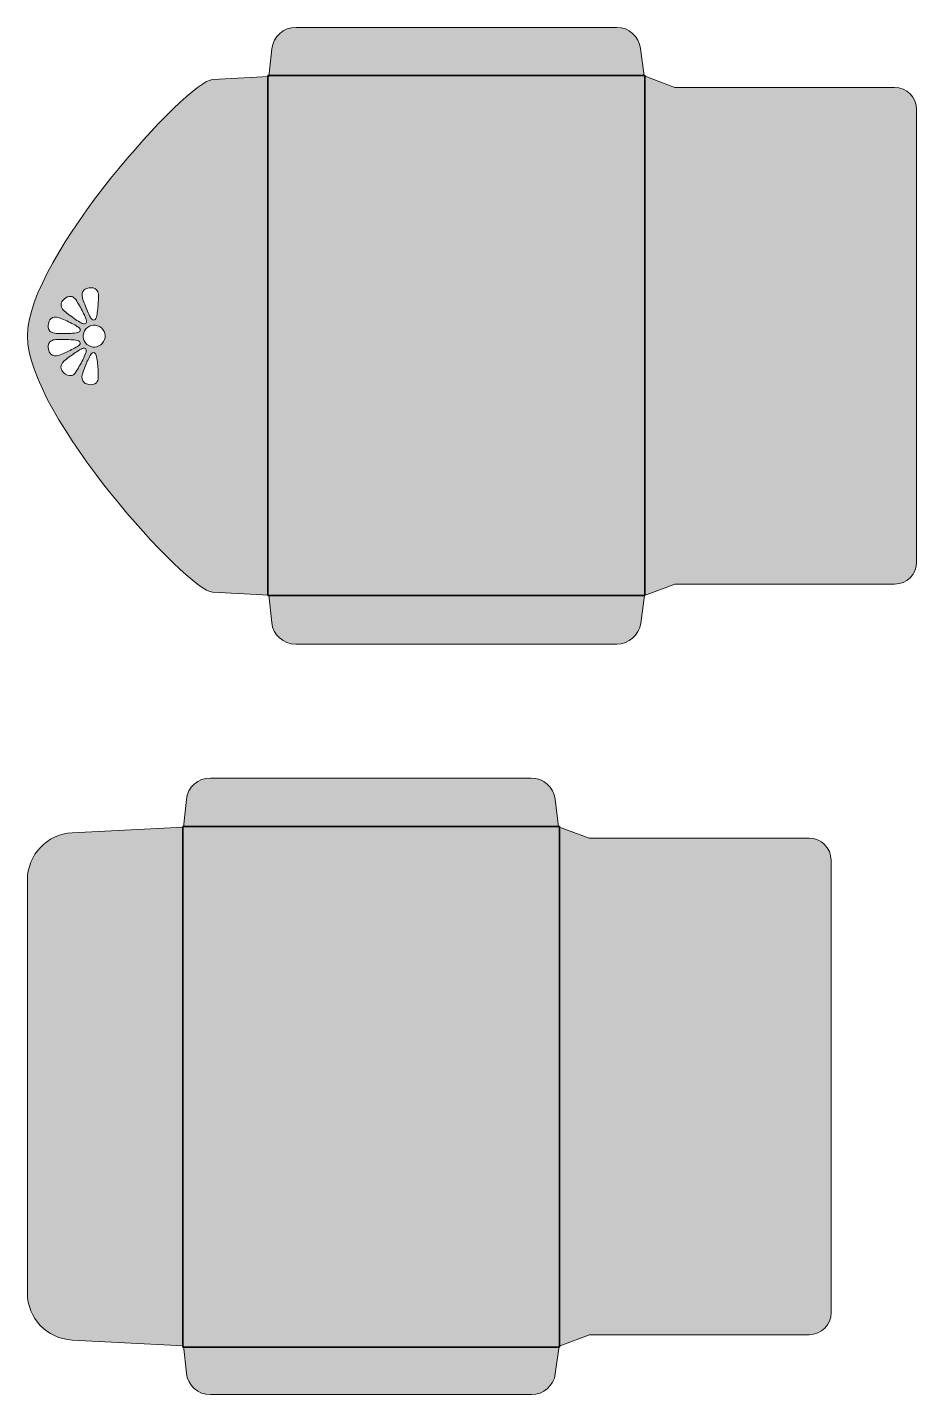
# Model space of a CAD drawing. Header units: inches. Extents: x -8.4 to 18.8, y -4.3 to 14.8.
# Drawn here: x 6.46 to 18.77, y -4.28 to 14.66 of the extents above; entities that cross this region are included whole.
import ezdxf

# ---------------------------------------------------------------- set-up
doc = ezdxf.new("R2010")
doc.units = ezdxf.units.IN
doc.header["$MEASUREMENT"] = 0
doc.layers.add('Layer 1', color=7, linetype='Continuous')

# ---------------------------------------------------------------- blocks, each defined once
blk = doc.blocks.new('block 2')
at = {"layer": 'Layer 1', "true_color": 0xabd2d4}
h = blk.add_hatch(color=9, dxfattribs=at)
h.dxf.hatch_style = 2
edge = h.paths.add_edge_path()
edge.add_spline(control_points=[(7.245, 11.021), (7.264, 11.038), (7.288, 11.046), (7.313, 11.049), (7.348, 11.055), (7.388, 11.05), (7.414, 11.023), (7.431, 11.005), (7.439, 10.981), (7.441, 10.956), (7.444, 10.889), (7.439, 10.823), (7.433, 10.756), (7.428, 10.724), (7.424, 10.692), (7.419, 10.66), (7.414, 10.639), (7.405, 10.607), (7.38, 10.603), (7.358, 10.6), (7.339, 10.627), (7.331, 10.643), (7.317, 10.67), (7.303, 10.698), (7.291, 10.725), (7.277, 10.757), (7.264, 10.789), (7.252, 10.821), (7.241, 10.85), (7.228, 10.881), (7.221, 10.911), (7.21, 10.95), (7.213, 10.993), (7.245, 11.021)], knot_values=[0, 0, 0, 0, 1, 1, 1, 2, 2, 2, 3, 3, 3, 4, 4, 4, 5, 5, 5, 6, 6, 6, 7, 7, 7, 8, 8, 8, 9, 9, 9, 10, 10, 10, 11, 11, 11, 11], degree=3, periodic=1)
edge = h.paths.add_edge_path()
edge.add_spline(control_points=[(6.928, 10.836), (6.935, 10.86), (6.952, 10.881), (6.97, 10.896), (6.996, 10.92), (7.033, 10.938), (7.07, 10.928), (7.094, 10.923), (7.114, 10.906), (7.127, 10.886), (7.164, 10.831), (7.198, 10.773), (7.227, 10.713), (7.241, 10.684), (7.255, 10.655), (7.267, 10.624), (7.276, 10.605), (7.284, 10.573), (7.266, 10.556), (7.249, 10.541), (7.219, 10.555), (7.203, 10.563), (7.177, 10.578), (7.151, 10.593), (7.126, 10.611), (7.096, 10.631), (7.069, 10.65), (7.042, 10.671), (7.017, 10.691), (6.991, 10.709), (6.967, 10.731), (6.937, 10.759), (6.916, 10.796), (6.928, 10.836)], knot_values=[0, 0, 0, 0, 1, 1, 1, 2, 2, 2, 3, 3, 3, 4, 4, 4, 5, 5, 5, 6, 6, 6, 7, 7, 7, 8, 8, 8, 9, 9, 9, 10, 10, 10, 11, 11, 11, 11], degree=3, periodic=1)
edge = h.paths.add_edge_path()
edge.add_spline(control_points=[(6.749, 10.553), (6.755, 10.577), (6.764, 10.602), (6.781, 10.618), (6.81, 10.649), (6.853, 10.649), (6.891, 10.636), (6.92, 10.627), (6.951, 10.613), (6.98, 10.6), (7.012, 10.586), (7.042, 10.573), (7.073, 10.556), (7.101, 10.542), (7.127, 10.527), (7.153, 10.511), (7.17, 10.502), (7.195, 10.482), (7.191, 10.46), (7.185, 10.435), (7.153, 10.428), (7.133, 10.425), (7.101, 10.421), (7.069, 10.418), (7.035, 10.417), (6.969, 10.413), (6.902, 10.414), (6.835, 10.42), (6.812, 10.423), (6.788, 10.432), (6.771, 10.449), (6.745, 10.478), (6.742, 10.518), (6.749, 10.553)], knot_values=[0, 0, 0, 0, 1, 1, 1, 2, 2, 2, 3, 3, 3, 4, 4, 4, 5, 5, 5, 6, 6, 6, 7, 7, 7, 8, 8, 8, 9, 9, 9, 10, 10, 10, 11, 11, 11, 11], degree=3, periodic=1)
edge = h.paths.add_edge_path()
edge.add_spline(control_points=[(6.781, 10.132), (6.764, 10.15), (6.755, 10.174), (6.749, 10.198), (6.742, 10.232), (6.744, 10.273), (6.77, 10.3), (6.787, 10.318), (6.81, 10.328), (6.834, 10.33), (6.901, 10.335), (6.967, 10.336), (7.034, 10.332), (7.066, 10.331), (7.099, 10.328), (7.131, 10.324), (7.152, 10.321), (7.184, 10.314), (7.189, 10.289), (7.194, 10.267), (7.169, 10.248), (7.152, 10.238), (7.126, 10.223), (7.099, 10.207), (7.071, 10.193), (7.041, 10.178), (7.01, 10.163), (6.978, 10.149), (6.949, 10.136), (6.92, 10.123), (6.889, 10.113), (6.853, 10.103), (6.81, 10.103), (6.781, 10.132)], knot_values=[0, 0, 0, 0, 1, 1, 1, 2, 2, 2, 3, 3, 3, 4, 4, 4, 5, 5, 5, 6, 6, 6, 7, 7, 7, 8, 8, 8, 9, 9, 9, 10, 10, 10, 11, 11, 11, 11], degree=3, periodic=1)
edge = h.paths.add_edge_path()
edge.add_spline(control_points=[(7.069, 9.835), (7.033, 9.825), (6.996, 9.843), (6.969, 9.867), (6.951, 9.884), (6.934, 9.903), (6.927, 9.927), (6.914, 9.967), (6.935, 10.005), (6.964, 10.032), (6.987, 10.053), (7.014, 10.073), (7.039, 10.092), (7.067, 10.113), (7.095, 10.132), (7.123, 10.152), (7.148, 10.168), (7.174, 10.185), (7.201, 10.2), (7.217, 10.21), (7.246, 10.223), (7.263, 10.207), (7.283, 10.191), (7.273, 10.159), (7.264, 10.139), (7.252, 10.109), (7.238, 10.08), (7.224, 10.05), (7.195, 9.991), (7.162, 9.932), (7.124, 9.877), (7.113, 9.856), (7.092, 9.841), (7.069, 9.835)], knot_values=[0, 0, 0, 0, 1, 1, 1, 2, 2, 2, 3, 3, 3, 4, 4, 4, 5, 5, 5, 6, 6, 6, 7, 7, 7, 8, 8, 8, 9, 9, 9, 10, 10, 10, 11, 11, 11, 11], degree=3, periodic=1)
edge = h.paths.add_edge_path()
edge.add_spline(control_points=[(7.439, 9.802), (7.438, 9.778), (7.43, 9.753), (7.413, 9.735), (7.388, 9.707), (7.348, 9.703), (7.312, 9.709), (7.288, 9.713), (7.263, 9.721), (7.244, 9.736), (7.212, 9.764), (7.209, 9.807), (7.219, 9.845), (7.226, 9.875), (7.238, 9.906), (7.249, 9.935), (7.26, 9.967), (7.274, 9.999), (7.288, 10.031), (7.301, 10.059), (7.314, 10.086), (7.328, 10.113), (7.337, 10.13), (7.356, 10.156), (7.377, 10.153), (7.402, 10.149), (7.412, 10.118), (7.416, 10.096), (7.421, 10.064), (7.426, 10.032), (7.43, 10), (7.439, 9.936), (7.442, 9.868), (7.439, 9.802)], knot_values=[0, 0, 0, 0, 1, 1, 1, 2, 2, 2, 3, 3, 3, 4, 4, 4, 5, 5, 5, 6, 6, 6, 7, 7, 7, 8, 8, 8, 9, 9, 9, 10, 10, 10, 11, 11, 11, 11], degree=3, periodic=1)
edge = h.paths.add_edge_path()
edge.add_spline(control_points=[(7.496, 10.28), (7.441, 10.217), (7.345, 10.21), (7.283, 10.266), (7.22, 10.321), (7.213, 10.417), (7.269, 10.48), (7.324, 10.542), (7.42, 10.549), (7.483, 10.493), (7.546, 10.438), (7.552, 10.342), (7.496, 10.28)], knot_values=[0, 0, 0, 0, 1, 1, 1, 2, 2, 2, 3, 3, 3, 4, 4, 4, 4], degree=3, periodic=1)
edge = h.paths.add_edge_path()
edge.add_spline(control_points=[(18.467, 13.825), (18.467, 13.825), (15.423, 13.825), (15.423, 13.825), (15.423, 13.825), (14.999, 13.984), (14.999, 13.984), (14.999, 13.984), (14.951, 14.366), (14.951, 14.366), (14.93, 14.532), (14.788, 14.657), (14.62, 14.657), (14.62, 14.657), (10.176, 14.657), (10.176, 14.657), (10.006, 14.657), (9.863, 14.53), (9.844, 14.36), (9.844, 14.36), (9.802, 13.975), (9.802, 13.975), (9.802, 13.975), (9.026, 13.936), (9.026, 13.936), (8.677, 13.92), (6.458, 11.475), (6.458, 10.38), (6.459, 9.285), (8.677, 6.852), (9.024, 6.832), (9.024, 6.832), (9.801, 6.791), (9.801, 6.791), (9.801, 6.791), (9.842, 6.411), (9.842, 6.411), (9.86, 6.242), (10.003, 6.114), (10.174, 6.114), (10.174, 6.114), (14.621, 6.114), (14.621, 6.114), (14.788, 6.114), (14.93, 6.238), (14.952, 6.403), (14.952, 6.403), (15.003, 6.788), (15.003, 6.788), (15.003, 6.788), (15.424, 6.945), (15.424, 6.945), (15.424, 6.945), (18.469, 6.945), (18.469, 6.945), (18.638, 6.945), (18.774, 7.081), (18.774, 7.25), (18.774, 7.25), (18.774, 13.52), (18.774, 13.52), (18.773, 13.688), (18.635, 13.825), (18.467, 13.825)], knot_values=[0, 0, 0, 0, 1, 1, 1, 2, 2, 2, 3, 3, 3, 4, 4, 4, 5, 5, 5, 6, 6, 6, 7, 7, 7, 8, 8, 8, 9, 9, 9, 10, 10, 10, 11, 11, 11, 12, 12, 12, 13, 13, 13, 14, 14, 14, 15, 15, 15, 16, 16, 16, 17, 17, 17, 18, 18, 18, 19, 19, 19, 20, 20, 20, 21, 21, 21, 21], degree=3, periodic=1)
at = {"layer": 'Layer 1', "color": 91, "lineweight": 35, "true_color": 0x5dff44}
for points in [[(9.789, 13.989), (15.01, 13.989)], [(9.789, 13.989), (9.789, 6.785)], [(15.01, 13.993), (15.01, 6.785)], [(9.789, 6.785), (15.01, 6.785)]]:
    blk.add_lwpolyline(points, dxfattribs=at)
at = {"layer": 'Layer 1', "lineweight": 0}
for points, knots in [([(18.467, 13.825), (18.467, 13.825), (15.423, 13.825), (15.423, 13.825), (15.423, 13.825), (14.999, 13.984), (14.999, 13.984), (14.999, 13.984), (14.951, 14.366), (14.951, 14.366), (14.93, 14.532), (14.788, 14.657), (14.62, 14.657), (14.62, 14.657), (10.176, 14.657), (10.176, 14.657), (10.006, 14.657), (9.863, 14.53), (9.844, 14.36), (9.844, 14.36), (9.802, 13.975), (9.802, 13.975), (9.802, 13.975), (9.026, 13.936), (9.026, 13.936), (8.677, 13.92), (6.458, 11.475), (6.458, 10.38), (6.459, 9.285), (8.677, 6.852), (9.024, 6.832), (9.024, 6.832), (9.801, 6.791), (9.801, 6.791), (9.801, 6.791), (9.842, 6.411), (9.842, 6.411), (9.86, 6.242), (10.003, 6.114), (10.174, 6.114), (10.174, 6.114), (14.621, 6.114), (14.621, 6.114), (14.788, 6.114), (14.93, 6.238), (14.952, 6.403), (14.952, 6.403), (15.003, 6.788), (15.003, 6.788), (15.003, 6.788), (15.424, 6.945), (15.424, 6.945), (15.424, 6.945), (18.469, 6.945), (18.469, 6.945), (18.638, 6.945), (18.774, 7.081), (18.774, 7.25), (18.774, 7.25), (18.774, 13.52), (18.774, 13.52), (18.773, 13.688), (18.635, 13.825), (18.467, 13.825)], [0, 0, 0, 0, 1, 1, 1, 2, 2, 2, 3, 3, 3, 4, 4, 4, 5, 5, 5, 6, 6, 6, 7, 7, 7, 8, 8, 8, 9, 9, 9, 10, 10, 10, 11, 11, 11, 12, 12, 12, 13, 13, 13, 14, 14, 14, 15, 15, 15, 16, 16, 16, 17, 17, 17, 18, 18, 18, 19, 19, 19, 20, 20, 20, 21, 21, 21, 21]), ([(7.245, 11.021), (7.264, 11.038), (7.288, 11.046), (7.313, 11.049), (7.348, 11.055), (7.388, 11.05), (7.414, 11.023), (7.431, 11.005), (7.439, 10.981), (7.441, 10.956), (7.444, 10.889), (7.439, 10.823), (7.433, 10.756), (7.428, 10.724), (7.424, 10.692), (7.419, 10.66), (7.414, 10.639), (7.405, 10.607), (7.38, 10.603), (7.358, 10.6), (7.339, 10.627), (7.331, 10.643), (7.317, 10.67), (7.303, 10.698), (7.291, 10.725), (7.277, 10.757), (7.264, 10.789), (7.252, 10.821), (7.241, 10.85), (7.228, 10.881), (7.221, 10.911), (7.21, 10.95), (7.213, 10.993), (7.245, 11.021)], [0, 0, 0, 0, 1, 1, 1, 2, 2, 2, 3, 3, 3, 4, 4, 4, 5, 5, 5, 6, 6, 6, 7, 7, 7, 8, 8, 8, 9, 9, 9, 10, 10, 10, 11, 11, 11, 11]), ([(6.928, 10.836), (6.935, 10.86), (6.952, 10.881), (6.97, 10.896), (6.996, 10.92), (7.033, 10.938), (7.07, 10.928), (7.094, 10.923), (7.114, 10.906), (7.127, 10.886), (7.164, 10.831), (7.198, 10.773), (7.227, 10.713), (7.241, 10.684), (7.255, 10.655), (7.267, 10.624), (7.276, 10.605), (7.284, 10.573), (7.266, 10.556), (7.249, 10.541), (7.219, 10.555), (7.203, 10.563), (7.177, 10.578), (7.151, 10.593), (7.126, 10.611), (7.096, 10.631), (7.069, 10.65), (7.042, 10.671), (7.017, 10.691), (6.991, 10.709), (6.967, 10.731), (6.937, 10.759), (6.916, 10.796), (6.928, 10.836)], [0, 0, 0, 0, 1, 1, 1, 2, 2, 2, 3, 3, 3, 4, 4, 4, 5, 5, 5, 6, 6, 6, 7, 7, 7, 8, 8, 8, 9, 9, 9, 10, 10, 10, 11, 11, 11, 11]), ([(6.749, 10.553), (6.755, 10.577), (6.764, 10.602), (6.781, 10.618), (6.81, 10.649), (6.853, 10.649), (6.891, 10.636), (6.92, 10.627), (6.951, 10.613), (6.98, 10.6), (7.012, 10.586), (7.042, 10.573), (7.073, 10.556), (7.101, 10.542), (7.127, 10.527), (7.153, 10.511), (7.17, 10.502), (7.195, 10.482), (7.191, 10.46), (7.185, 10.435), (7.153, 10.428), (7.133, 10.425), (7.101, 10.421), (7.069, 10.418), (7.035, 10.417), (6.969, 10.413), (6.902, 10.414), (6.835, 10.42), (6.812, 10.423), (6.788, 10.432), (6.771, 10.449), (6.745, 10.478), (6.742, 10.518), (6.749, 10.553)], [0, 0, 0, 0, 1, 1, 1, 2, 2, 2, 3, 3, 3, 4, 4, 4, 5, 5, 5, 6, 6, 6, 7, 7, 7, 8, 8, 8, 9, 9, 9, 10, 10, 10, 11, 11, 11, 11]), ([(7.496, 10.28), (7.441, 10.217), (7.345, 10.21), (7.283, 10.266), (7.22, 10.321), (7.213, 10.417), (7.269, 10.48), (7.324, 10.542), (7.42, 10.549), (7.483, 10.493), (7.546, 10.438), (7.552, 10.342), (7.496, 10.28)], [0, 0, 0, 0, 1, 1, 1, 2, 2, 2, 3, 3, 3, 4, 4, 4, 4]), ([(6.781, 10.132), (6.764, 10.15), (6.755, 10.174), (6.749, 10.198), (6.742, 10.232), (6.744, 10.273), (6.77, 10.3), (6.787, 10.318), (6.81, 10.328), (6.834, 10.33), (6.901, 10.335), (6.967, 10.336), (7.034, 10.332), (7.066, 10.331), (7.099, 10.328), (7.131, 10.324), (7.152, 10.321), (7.184, 10.314), (7.189, 10.289), (7.194, 10.267), (7.169, 10.248), (7.152, 10.238), (7.126, 10.223), (7.099, 10.207), (7.071, 10.193), (7.041, 10.178), (7.01, 10.163), (6.978, 10.149), (6.949, 10.136), (6.92, 10.123), (6.889, 10.113), (6.853, 10.103), (6.81, 10.103), (6.781, 10.132)], [0, 0, 0, 0, 1, 1, 1, 2, 2, 2, 3, 3, 3, 4, 4, 4, 5, 5, 5, 6, 6, 6, 7, 7, 7, 8, 8, 8, 9, 9, 9, 10, 10, 10, 11, 11, 11, 11]), ([(7.069, 9.835), (7.033, 9.825), (6.996, 9.843), (6.969, 9.867), (6.951, 9.884), (6.934, 9.903), (6.927, 9.927), (6.914, 9.967), (6.935, 10.005), (6.964, 10.032), (6.987, 10.053), (7.014, 10.073), (7.039, 10.092), (7.067, 10.113), (7.095, 10.132), (7.123, 10.152), (7.148, 10.168), (7.174, 10.185), (7.201, 10.2), (7.217, 10.21), (7.246, 10.223), (7.263, 10.207), (7.283, 10.191), (7.273, 10.159), (7.264, 10.139), (7.252, 10.109), (7.238, 10.08), (7.224, 10.05), (7.195, 9.991), (7.162, 9.932), (7.124, 9.877), (7.113, 9.856), (7.092, 9.841), (7.069, 9.835)], [0, 0, 0, 0, 1, 1, 1, 2, 2, 2, 3, 3, 3, 4, 4, 4, 5, 5, 5, 6, 6, 6, 7, 7, 7, 8, 8, 8, 9, 9, 9, 10, 10, 10, 11, 11, 11, 11]), ([(7.439, 9.802), (7.438, 9.778), (7.43, 9.753), (7.413, 9.735), (7.388, 9.707), (7.348, 9.703), (7.312, 9.709), (7.288, 9.713), (7.263, 9.721), (7.244, 9.736), (7.212, 9.764), (7.209, 9.807), (7.219, 9.845), (7.226, 9.875), (7.238, 9.906), (7.249, 9.935), (7.26, 9.967), (7.274, 9.999), (7.288, 10.031), (7.301, 10.059), (7.314, 10.086), (7.328, 10.113), (7.337, 10.13), (7.356, 10.156), (7.377, 10.153), (7.402, 10.149), (7.412, 10.118), (7.416, 10.096), (7.421, 10.064), (7.426, 10.032), (7.43, 10), (7.439, 9.936), (7.442, 9.868), (7.439, 9.802)], [0, 0, 0, 0, 1, 1, 1, 2, 2, 2, 3, 3, 3, 4, 4, 4, 5, 5, 5, 6, 6, 6, 7, 7, 7, 8, 8, 8, 9, 9, 9, 10, 10, 10, 11, 11, 11, 11])]:
    blk.add_open_spline(points, degree=3, knots=knots, dxfattribs=at)
blk = doc.blocks.new('block 3')
at = {"layer": 'Layer 1', "true_color": 0xabd2d4}
h = blk.add_hatch(color=9, dxfattribs=at)
h.dxf.hatch_style = 2
edge = h.paths.add_edge_path()
edge.add_spline(control_points=[(17.285, -3.452), (17.285, -3.452), (14.241, -3.452), (14.241, -3.452), (14.241, -3.452), (13.821, -3.609), (13.821, -3.609), (13.821, -3.609), (13.77, -3.994), (13.77, -3.994), (13.748, -4.159), (13.606, -4.283), (13.439, -4.283), (13.439, -4.283), (8.992, -4.283), (8.992, -4.283), (8.823, -4.283), (8.68, -4.155), (8.66, -3.986), (8.66, -3.986), (8.619, -3.607), (8.619, -3.607), (8.619, -3.607), (7.076, -3.526), (7.076, -3.526), (6.728, -3.508), (6.458, -3.222), (6.458, -2.875), (6.458, -2.875), (6.458, 2.848), (6.458, 2.848), (6.458, 3.195), (6.73, 3.482), (7.077, 3.499), (7.077, 3.499), (8.619, 3.577), (8.619, 3.577), (8.619, 3.577), (8.66, 3.962), (8.66, 3.962), (8.678, 4.131), (8.821, 4.259), (8.992, 4.259), (8.992, 4.259), (13.437, 4.259), (13.437, 4.259), (13.605, 4.259), (13.746, 4.134), (13.767, 3.967), (13.767, 3.967), (13.816, 3.584), (13.816, 3.584), (13.816, 3.584), (14.239, 3.425), (14.239, 3.425), (14.239, 3.425), (17.284, 3.425), (17.284, 3.425), (17.453, 3.425), (17.589, 3.289), (17.589, 3.12), (17.589, 3.12), (17.589, -3.147), (17.589, -3.147), (17.591, -3.316), (17.455, -3.452), (17.285, -3.452)], knot_values=[0, 0, 0, 0, 1, 1, 1, 2, 2, 2, 3, 3, 3, 4, 4, 4, 5, 5, 5, 6, 6, 6, 7, 7, 7, 8, 8, 8, 9, 9, 9, 10, 10, 10, 11, 11, 11, 12, 12, 12, 13, 13, 13, 14, 14, 14, 15, 15, 15, 16, 16, 16, 17, 17, 17, 18, 18, 18, 19, 19, 19, 20, 20, 20, 21, 21, 21, 22, 22, 22, 22], degree=3, periodic=1)
at = {"layer": 'Layer 1', "color": 91, "lineweight": 35, "true_color": 0x5dff44}
for points in [[(8.609, 3.589), (13.83, 3.589)], [(8.609, 3.589), (8.609, -3.623)], [(13.83, 3.589), (13.83, -3.623)], [(8.609, -3.623), (13.83, -3.623)]]:
    blk.add_lwpolyline(points, dxfattribs=at)
at = {"layer": 'Layer 1', "lineweight": 0}
blk.add_open_spline([(17.285, -3.452), (17.285, -3.452), (14.241, -3.452), (14.241, -3.452), (14.241, -3.452), (13.821, -3.609), (13.821, -3.609), (13.821, -3.609), (13.77, -3.994), (13.77, -3.994), (13.748, -4.159), (13.606, -4.283), (13.439, -4.283), (13.439, -4.283), (8.992, -4.283), (8.992, -4.283), (8.823, -4.283), (8.68, -4.155), (8.66, -3.986), (8.66, -3.986), (8.619, -3.607), (8.619, -3.607), (8.619, -3.607), (7.076, -3.526), (7.076, -3.526), (6.728, -3.508), (6.458, -3.222), (6.458, -2.875), (6.458, -2.875), (6.458, 2.848), (6.458, 2.848), (6.458, 3.195), (6.73, 3.482), (7.077, 3.499), (7.077, 3.499), (8.619, 3.577), (8.619, 3.577), (8.619, 3.577), (8.66, 3.962), (8.66, 3.962), (8.678, 4.131), (8.821, 4.259), (8.992, 4.259), (8.992, 4.259), (13.437, 4.259), (13.437, 4.259), (13.605, 4.259), (13.746, 4.134), (13.767, 3.967), (13.767, 3.967), (13.816, 3.584), (13.816, 3.584), (13.816, 3.584), (14.239, 3.425), (14.239, 3.425), (14.239, 3.425), (17.284, 3.425), (17.284, 3.425), (17.453, 3.425), (17.589, 3.289), (17.589, 3.12), (17.589, 3.12), (17.589, -3.147), (17.589, -3.147), (17.591, -3.316), (17.455, -3.452), (17.285, -3.452)], degree=3, knots=[0, 0, 0, 0, 1, 1, 1, 2, 2, 2, 3, 3, 3, 4, 4, 4, 5, 5, 5, 6, 6, 6, 7, 7, 7, 8, 8, 8, 9, 9, 9, 10, 10, 10, 11, 11, 11, 12, 12, 12, 13, 13, 13, 14, 14, 14, 15, 15, 15, 16, 16, 16, 17, 17, 17, 18, 18, 18, 19, 19, 19, 20, 20, 20, 21, 21, 21, 22, 22, 22, 22], dxfattribs=at)

msp = doc.modelspace()

# ---------------------------------------------------------------- block references
at = {"layer": 'Layer 1'}
for name in ['block 2', 'block 3']:
    msp.add_blockref(name, (0, 0), dxfattribs=at)

doc.saveas('drawing.dxf')
